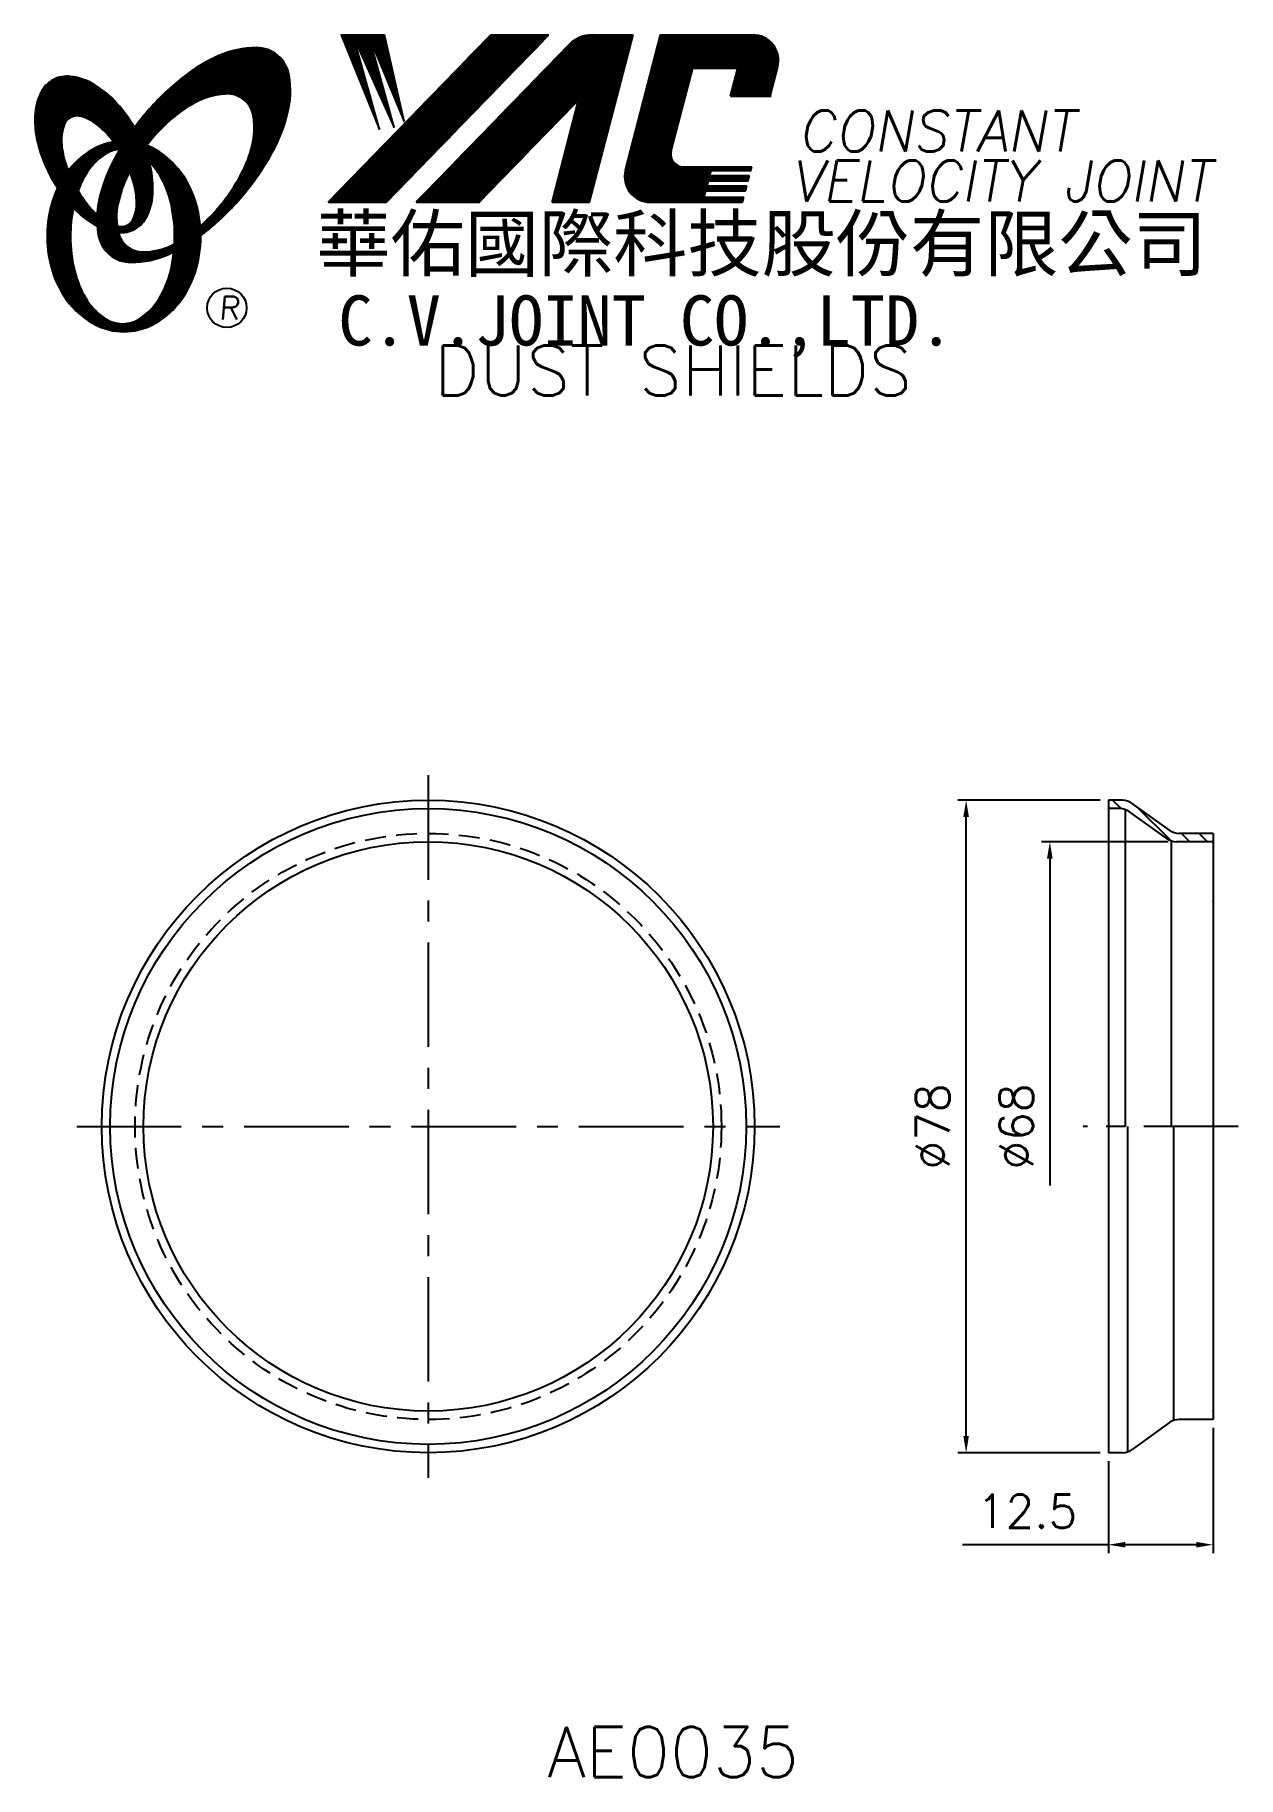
# Model space of a CAD drawing. Extents: x 525 to 669, y 286 to 494.
import ezdxf
from ezdxf.enums import TextEntityAlignment as Align

# ---------------------------------------------------------------- set-up
doc = ezdxf.new("R2010")
doc.units = 0
doc.header["$LTSCALE"] = 10
doc.header["$MEASUREMENT"] = 0
doc.linetypes.add('CENTER', pattern=[2, 1.25, -0.25, 0.25, -0.25])
doc.linetypes.add('HIDDEN', pattern=[0.375, 0.25, -0.125])
doc.layers.get('0').update_dxf_attribs({"linetype": 'CONTINUOUS'})
doc.layers.get('DEFPOINTS').update_dxf_attribs({"linetype": 'CONTINUOUS'})
doc.layers.add('4', color=7, linetype='CONTINUOUS')
doc.styles.add('CHINA', font='KAIU.TTF')
doc.styles.add('ITALICC', font='simplex.shx')
doc.dimstyles.new('STANDARD$0', dxfattribs={"dimtxt": 4, "dimasz": 2, "dimexe": 1, "dimexo": 1, "dimgap": 2, "dimtad": 1, "dimdec": 4, "dimzin": 10, "dimtxsty": 'ITALICC', "dimcen": 2, "dimclrd": 5, "dimclre": 5, "dimclrt": 18, "dimaunit": 1, "dimazin": 3, "dimtp": 0.1, "dimtfac": 0.7, "dimtdec": 4, "dimtmove": 0, "dimatfit": 3, "dimtolj": 1, "dimtzin": 10})
pattern_1 = [(45, (594.432505, 250.599538), (-0.00727476112, 0.00727476112), [])]
pattern_2 = [(45, (425.84196, 286.903947), (-0.00883883476, 0.00883883476), [])]

# ---------------------------------------------------------------- blocks, each defined once
blk = doc.blocks.new('*D4')
at = {"color": 5, "linetype": 'BYBLOCK'}
for p, q in [((660.29, 397.87), (645.15, 397.87)), ((646.15, 395.87), (646.15, 356.79))]:
    blk.add_line(p, q, dxfattribs=at)
blk.add_solid([(645.81, 395.87), (646.48, 395.87), (646.15, 397.87)], dxfattribs=at)
at = {"layer": 'DEFPOINTS', "color": 0, "linetype": 'BYBLOCK'}
for p in [(646.15, 397.87), (661.29, 397.87), (653.15, 329.81)]:
    blk.add_point(p, dxfattribs=at)
at = {"color": 18, "linetype": 'BYBLOCK', "insert": (642.15, 363.84), "char_height": 4, "attachment_point": 5, "rotation": 90, "style": 'ITALICC'}
blk.add_mtext('\\A1;∅68', dxfattribs=at)
blk = doc.blocks.new('*D5')
at = {"color": 5, "linetype": 'BYBLOCK'}
for p, q in [((652.15, 402.84), (635.15, 402.84)), ((636.15, 326.84), (636.15, 400.84)), ((652.15, 324.84), (635.15, 324.84))]:
    blk.add_line(p, q, dxfattribs=at)
for points in [[(635.81, 400.84), (636.48, 400.84), (636.15, 402.84)], [(635.81, 326.84), (636.48, 326.84), (636.15, 324.84)]]:
    blk.add_solid(points, dxfattribs=at)
at = {"layer": 'DEFPOINTS', "color": 0, "linetype": 'BYBLOCK'}
for p in [(636.15, 402.84), (653.15, 402.84), (653.15, 324.84)]:
    blk.add_point(p, dxfattribs=at)
at = {"color": 18, "linetype": 'BYBLOCK', "insert": (632.15, 363.84), "char_height": 4, "attachment_point": 5, "rotation": 90, "style": 'ITALICC'}
blk.add_mtext('\\A1;∅78', dxfattribs=at)
blk = doc.blocks.new('*D6')
at = {"color": 5, "linetype": 'BYBLOCK'}
for p, q in [((665.65, 327.81), (665.65, 312.84)), ((653.15, 323.84), (653.15, 312.84)), ((653.15, 313.84), (635.72, 313.84)), ((663.65, 313.84), (655.15, 313.84))]:
    blk.add_line(p, q, dxfattribs=at)
for points in [[(655.15, 314.17), (655.15, 313.51), (653.15, 313.84)], [(663.65, 314.17), (663.65, 313.51), (665.65, 313.84)]]:
    blk.add_solid(points, dxfattribs=at)
at = {"layer": 'DEFPOINTS', "color": 0, "linetype": 'BYBLOCK'}
for p in [(665.65, 328.81), (653.15, 324.84), (653.15, 313.84)]:
    blk.add_point(p, dxfattribs=at)
at = {"color": 18, "linetype": 'BYBLOCK', "insert": (643.43, 317.84), "char_height": 4, "attachment_point": 5, "style": 'ITALICC'}
blk.add_mtext('\\A1;12.5', dxfattribs=at)

msp = doc.modelspace()

# ---------------------------------------------------------------- hatches: boundary and pattern name
at = {"layer": '4', "linetype": 'CONTINUOUS'}
h = msp.add_hatch(dxfattribs=at)
h.set_pattern_fill('ANSI31', color=5, scale=0.1, style=0)
h.set_pattern_definition(pattern_2)
h.paths.add_polyline_path([(586.30067, 494.33493), (579.34336, 494.33493), (559.92675, 474.33117), (566.88406, 474.33117)])
h.paths.add_polyline_path([(589.84756, 486.56936), (586.66718, 474.33117), (591.14817, 474.33117), (596.3466, 494.33493), (591.44988, 494.33493, 0.202785967), (588.7158, 493.17851), (570.42167, 474.33117), (577.96858, 474.33117)])
h.paths.add_polyline_path([(603.47466, 490.33651), (608.86838, 490.33651), (607.99936, 486.9925), (612.71618, 486.9925), (613.6329, 490.52006, 0.490800957), (610.6827, 494.33493), (599.64839, 494.33493), (595.44133, 478.14604, 0.490800957), (598.39153, 474.33117), (609.42585, 474.33117), (609.58029, 474.92548), (604.86347, 474.92548), (605.05684, 475.66957), (609.77366, 475.66957), (609.93222, 476.2797), (605.2154, 476.2797), (605.37664, 476.90017), (610.09346, 476.90017), (610.24964, 477.50116), (605.53282, 477.50116), (605.68962, 478.10454), (610.40645, 478.10454), (610.52318, 478.55374), (602.38343, 478.55374, -0.490800957), (600.90833, 480.46117)])
h = msp.add_hatch(dxfattribs=at)
h.set_pattern_fill('ANSI31', color=1, scale=0.1, style=0)
h.set_pattern_definition(pattern_2)
h.paths.add_polyline_path([(566.65873, 494.33493), (561.4814, 494.33493), (566.05216, 483.03119), (562.98623, 493.98917), (567.82097, 483.26685), (564.87296, 493.98917), (569.00017, 483.97382)])
h = msp.add_hatch(dxfattribs=at)
h.set_pattern_fill('ANSI31', color=5, scale=0.082305, style=0)
h.set_pattern_definition([(45, (425.84196, 286.903947), (-0.00727476112, 0.00727476112), [])])
h.paths.add_polyline_path([(547.87743, 487.27245, -0.172879177), (549.81891, 486.61389, -0.172879177), (550.9062, 484.87583, -0.104527385), (550.93398, 481.54764, -0.065680101), (549.76444, 478.14569, -0.051823203), (547.32403, 474.3033, -0.044272532), (544.64906, 471.47696, -0.020203161), (544.70264, 470.33904, 0.006517006), (545.10719, 470.65112, 0.049863361), (549.66062, 475.06418, 0.049863361), (553.25025, 480.29135, 0.063682799), (555.0713, 484.91869, 0.103597411), (555.2606, 489.50267, 0.177892575), (553.91199, 491.87294, 0.177892575), (551.3496, 492.80627, 0.103597411), (546.8618, 491.85322, 0.063682799), (542.60405, 489.28415, 0.049863361), (538.05063, 484.87109, 0.016070017), (536.77993, 483.26478, -0.007061632), (537.02721, 482.82774, -0.031648676), (537.9798, 480.79117, -0.008069351), (538.41171, 481.35548, -0.051823203), (541.59008, 484.61393, -0.065680101), (544.63201, 486.53429, -0.104527385)])
h.paths.add_polyline_path([(534.80176, 474.11113, -0.065680101), (535.97129, 477.51309, -0.006063428), (536.21523, 477.9881, 0.027613469), (535.4884, 479.57617, 0.017011252), (534.95498, 480.51115, 0.007829282), (534.46099, 479.64392, 0.063682799), (532.63995, 475.01658, 0.103597411), (532.45065, 470.4326, 0.177892575), (533.79926, 468.06233, 0.177892575), (536.36165, 467.129, 0.103597411), (540.84945, 468.08205, 0.008811776), (541.47641, 468.37212, 0.013922709), (541.55374, 469.34193, -0.009086703), (541.10373, 469.12449, -0.104527385), (537.85831, 468.38632, -0.172879177), (535.91683, 469.04489, -0.172879177), (534.82954, 470.78294, -0.104527385)])
h = msp.add_hatch(dxfattribs=at)
h.set_pattern_fill('ANSI31', color=3, scale=0.082305, style=0)
h.set_pattern_definition(pattern_1)
h.paths.add_polyline_path([(532.08093, 488.32329, 0.106488277), (529.13905, 489.36186, 0.158297415), (527.04885, 488.96682, 0.158297415), (525.58952, 487.41913, 0.106488277), (524.8787, 484.38136, 0.071723199), (525.29675, 481.0684, 0.058080454), (526.84173, 477.25302, 0.058080454), (529.22278, 473.89523, 0.071723199), (531.78802, 471.75747, 0.020895977), (532.32821, 471.45548, -0.030777155), (532.3123, 472.8317, -0.042059526), (531.21594, 473.99446, -0.04691039), (529.59678, 476.47561, -0.04691039), (528.4685, 479.2151, -0.060581117), (528.0664, 481.47717, -0.10187153), (528.37802, 483.56537, -0.185892489), (529.15811, 484.45701, -0.185892489), (530.33475, 484.59513, -0.10187153), (532.2324, 483.66959, -0.060581117), (533.86923, 482.05732, -0.04691039), (535.4884, 479.57617, -0.04691039), (536.61668, 476.83669, -0.060581117), (537.01878, 474.57462, -0.10187153), (536.70716, 472.48642, -0.185892489), (535.92707, 471.59478, -0.185892489), (534.75043, 471.45666, -0.002013383), (534.70963, 471.46728, 0.021593804), (534.82954, 470.78294, 0.006477741), (534.84754, 470.70591, 0.14950097), (536.8201, 471.11394, 0.158297415), (538.27943, 472.66163, 0.106488277), (538.99024, 475.6994, 0.071723199), (538.5722, 479.01236, 0.058080454), (537.02721, 482.82774, 0.058080454), (534.64617, 486.18554, 0.071723199)])
h = msp.add_hatch(dxfattribs=at)
h.set_pattern_fill('ANSI31', color=1, scale=0.082305, style=0)
h.set_pattern_definition(pattern_1)
h.paths.add_polyline_path([(533.17455, 479.99984, -0.120168026), (534.86634, 480.65323, 0.016865385), (534.26658, 481.53597, 0.076648372), (532.11036, 480.81705, 0.104809576), (529.0259, 478.30395, 0.005838257), (528.85896, 478.09175, 0.028089978), (529.59678, 476.47561, 0.014237292), (530.03891, 475.69057, -0.045767751), (530.96409, 477.62741, -0.106890197)])
h.paths.add_polyline_path([(529.14318, 470.24522, -0.048711043), (529.47329, 473.62556, -0.007865741), (529.22278, 473.89523, -0.037695478), (527.58691, 476.01399, 0.03042545), (527.06158, 474.71001, 0.080710289), (526.33614, 470.24522, 0.080710289), (527.06158, 465.78043, 0.089265679), (529.0259, 462.18649, 0.104809576), (532.11036, 459.67339, 0.11926607), (535.51955, 458.84845, 0.11926607), (538.92874, 459.67339, 0.104809576), (542.0132, 462.18649, 0.089265679), (543.97752, 465.78043, 0.080710289), (544.70295, 470.24522, 0.080710289), (543.97752, 474.71001, 0.089265679), (542.0132, 478.30395, 0.104809576), (538.92874, 480.81705, 0.025513357), (538.23551, 481.1298, 0.004818181), (537.9798, 480.79117, -0.023722145), (538.52102, 479.19442, -0.065307489), (539.7562, 477.62741, -0.073950765), (541.06865, 474.42968, -0.060532391), (541.5771, 470.24522, -0.060532391), (541.06865, 466.06076, -0.073950765), (539.7562, 462.86303, -0.106890197), (537.54574, 460.4906, -0.153118262), (535.36014, 459.80522, -0.153118262), (533.17455, 460.4906, -0.106890197), (530.96409, 462.86303, -0.073950765), (529.65164, 466.06076, -0.060532391)])
h = msp.add_hatch(dxfattribs=at)
h.set_pattern_fill('ANSI31', color=5, scale=12, angle=90, style=0)
h.set_pattern_definition([(135, (442.3387, 285.3475), (-1.06066, -1.06066), [])])
h.paths.add_polyline_path([(655.99452, 402.46251, 0.157590333), (654.82397, 402.84084), (653.14718, 402.84084), (653.14718, 401.84084), (654.50076, 401.84084, -0.157590333), (655.67131, 401.46251), (660.12304, 398.24917, 0.157590333), (661.29359, 397.87084), (665.64718, 397.87084), (665.64718, 398.87084), (661.6168, 398.87084, -0.157590333), (660.44625, 399.24917)])

# ---------------------------------------------------------------- linework, layer by layer
at = {"layer": '4', "color": 5, "linetype": 'CONTINUOUS'}
for p, q in [((559.92675, 474.33117), (579.34336, 494.33493)), ((566.88406, 474.33117), (586.30067, 494.33493)), ((579.34336, 494.33493), (586.30067, 494.33493)), ((591.14817, 474.33117), (596.3466, 494.33493)), ((591.44988, 494.33493), (596.3466, 494.33493)), ((595.44133, 478.14604), (599.64839, 494.33493)), ((599.64839, 494.33493), (610.6827, 494.33493)), ((570.42167, 474.33117), (588.7158, 493.17851)), ((600.90833, 480.46117), (603.47466, 490.33651)), ((603.47466, 490.33651), (608.86838, 490.33651)), ((607.99936, 486.9925), (608.86838, 490.33651)), ((612.71618, 486.9925), (613.6329, 490.52006)), ((577.96858, 474.33117), (589.84756, 486.56936)), ((586.66718, 474.33117), (589.84756, 486.56936)), ((607.99936, 486.9925), (612.86661, 486.9925)), ((602.38343, 478.55374), (610.52318, 478.55374)), ((605.53282, 477.50116), (605.68962, 478.10454)), ((605.53282, 477.50116), (610.24964, 477.50116)), ((605.68962, 478.10454), (610.40645, 478.10454)), ((610.09346, 476.90017), (610.24964, 477.50116)), ((610.40645, 478.10454), (610.52318, 478.55374)), ((604.86347, 474.92548), (605.05684, 475.66957)), ((604.86347, 474.92548), (609.58029, 474.92548)), ((605.05684, 475.66957), (609.77366, 475.66957)), ((605.2154, 476.2797), (605.37664, 476.90017)), ((605.2154, 476.2797), (609.93222, 476.2797)), ((605.37664, 476.90017), (610.09346, 476.90017)), ((609.42585, 474.33117), (609.58029, 474.92548)), ((609.77366, 475.66957), (609.93222, 476.2797)), ((559.92675, 474.33117), (566.88406, 474.33117)), ((570.42167, 474.33117), (577.96858, 474.33117)), ((586.66718, 474.33117), (591.14817, 474.33117)), ((598.39153, 474.33117), (609.42585, 474.33117))]:
    msp.add_line(p, q, dxfattribs=at)
at = {"layer": '4', "color": 1, "linetype": 'CONTINUOUS'}
for p, q in [((561.4814, 494.33493), (566.05216, 483.03119)), ((561.4814, 494.33493), (566.65873, 494.33493)), ((562.98623, 493.98917), (567.82097, 483.26685)), ((566.05216, 483.03119), (562.98623, 493.98917)), ((564.87296, 493.98917), (569.00017, 483.97382)), ((567.82097, 483.26685), (564.87296, 493.98917)), ((569.00017, 483.97382), (566.65873, 494.33493))]:
    msp.add_line(p, q, dxfattribs=at)
at = {"layer": '4', "color": 5, "linetype": 'CENTER'}
for p, q in [((571.87687, 405.84084), (571.87687, 321.84084)), ((529.87687, 363.84084), (613.87687, 363.84084))]:
    msp.add_line(p, q, dxfattribs=at)
at = {"layer": '4', "color": 7, "linetype": 'CONTINUOUS'}
for p, q in [((653.14718, 402.84084), (653.14718, 324.84084)), ((654.82397, 402.84084), (653.14718, 402.84084)), ((660.44625, 399.24917), (655.99452, 402.46251)), ((654.50076, 401.84084), (653.14718, 401.84084)), ((655.14718, 401.73349), (655.14718, 363.84084)), ((660.12304, 398.24917), (655.67131, 401.46251)), ((660.64718, 397.97818), (660.64718, 363.84084)), ((665.64718, 397.87084), (661.29359, 397.87084)), ((665.64718, 398.87084), (661.6168, 398.87084)), ((665.64718, 398.87084), (665.64718, 328.81084)), ((655.47039, 324.94818), (655.47039, 363.84084)), ((660.97039, 328.70349), (660.97039, 363.84084)), ((660.44625, 328.43251), (655.99452, 325.21917)), ((665.64718, 328.81084), (661.6168, 328.81084)), ((654.82397, 324.84084), (653.14718, 324.84084))]:
    msp.add_line(p, q, dxfattribs=at)
at = {"layer": '4', "color": 5, "linetype": 'CENTER', "ltscale": 0.9}
msp.add_line((668.64718, 363.84084), (650.14718, 363.84084), dxfattribs=at)
at = {"layer": '4', "color": 5, "linetype": 'CONTINUOUS'}
for points in [[(544.70264, 470.33904, 0.006517006), (545.10719, 470.65112, 0.049863361), (549.66062, 475.06418, 0.049863361), (553.25025, 480.29135, 0.063682799), (555.0713, 484.91869, 0.103597411), (555.2606, 489.50267, 0.177892575), (553.91199, 491.87294, 0.177892575), (551.3496, 492.80627, 0.103597411), (546.8618, 491.85322, 0.063682799), (542.60405, 489.28415, 0.049863361), (538.05063, 484.87109, 0.016070017), (536.77993, 483.26478)], [(544.64906, 471.47696, 0.044272532), (547.32403, 474.3033, 0.051823203), (549.76444, 478.14569, 0.065680101), (550.93398, 481.54764, 0.104527385), (550.9062, 484.87583, 0.172879177), (549.81891, 486.61389, 0.172879177), (547.87743, 487.27245, 0.104527385), (544.63201, 486.53429, 0.065680101), (541.59008, 484.61393, 0.051823203), (538.41171, 481.35548, 0.008069351), (537.9798, 480.79117)], [(534.95498, 480.51115, 0.007829282), (534.46099, 479.64392, 0.063682799), (532.63995, 475.01658, 0.103597411), (532.45065, 470.4326, 0.177892575), (533.79926, 468.06233, 0.177892575), (536.36165, 467.129, 0.103597411), (540.84945, 468.08205, 0.008811776), (541.47641, 468.37212, 0.008811776)], [(536.21523, 477.9881, 0.006063428), (535.97129, 477.51309, 0.065680101), (534.80176, 474.11113, 0.104527385), (534.82954, 470.78294, 0.172879177), (535.91683, 469.04489, 0.172879177), (537.85831, 468.38632, 0.104527385), (541.10373, 469.12449, 0.009086703), (541.55374, 469.34193, 0.009086703)]]:
    msp.add_lwpolyline(points, format="xyb", dxfattribs=at)
at = {"layer": '4', "color": 3, "linetype": 'CONTINUOUS'}
for points in [[(534.84754, 470.70591, 0.14950097), (536.8201, 471.11394, 0.158297415), (538.27943, 472.66163, 0.106488277), (538.99024, 475.6994, 0.071723199), (538.5722, 479.01236, 0.058080454), (537.02721, 482.82774, 0.058080454), (534.64617, 486.18554, 0.071723199), (532.08093, 488.32329, 0.106488277), (529.13905, 489.36186, 0.158297415), (527.04885, 488.96682, 0.158297415), (525.58952, 487.41913, 0.106488277), (524.8787, 484.38136, 0.071723199), (525.29675, 481.0684, 0.058080454), (526.84173, 477.25302, 0.058080454), (529.22278, 473.89523, 0.071723199), (531.78802, 471.75747, 0.020895977), (532.32821, 471.45548, 0.020895977)], [(534.70963, 471.46728, 0.002013383), (534.75043, 471.45666, 0.185892489), (535.92707, 471.59478, 0.185892489), (536.70716, 472.48642, 0.10187153), (537.01878, 474.57462, 0.060581117), (536.61668, 476.83669, 0.04691039), (535.4884, 479.57617, 0.04691039), (533.86923, 482.05732, 0.060581117), (532.2324, 483.66959, 0.10187153), (530.33475, 484.59513, 0.185892489), (529.15811, 484.45701, 0.185892489), (528.37802, 483.56537, 0.10187153), (528.0664, 481.47717, 0.060581117), (528.4685, 479.2151, 0.04691039), (529.59678, 476.47561, 0.04691039), (531.21594, 473.99446, 0.042059526), (532.3123, 472.8317, 0.042059526)]]:
    msp.add_lwpolyline(points, format="xyb", dxfattribs=at)
at = {"layer": '4', "color": 1, "linetype": 'CONTINUOUS'}
for points in [[(527.58691, 476.01399, 0.03042545), (527.06158, 474.71001, 0.080710289), (526.33614, 470.24522, 0.080710289), (527.06158, 465.78043, 0.089265679), (529.0259, 462.18649, 0.104809576), (532.11036, 459.67339, 0.11926607), (535.51955, 458.84845, 0.11926607), (538.92874, 459.67339, 0.104809576), (542.0132, 462.18649, 0.089265679), (543.97752, 465.78043, 0.080710289), (544.70295, 470.24522, 0.080710289), (543.97752, 474.71001, 0.089265679), (542.0132, 478.30395, 0.104809576), (538.92874, 480.81705, 0.025513357), (538.23551, 481.1298, 0.025513357)], [(534.26658, 481.53597, 0.076648372), (532.11036, 480.81705, 0.104809576), (529.0259, 478.30395, 0.005838257), (528.85896, 478.09175, 0.005838257)], [(529.47329, 473.62556, 0.048711043), (529.14318, 470.24522, 0.060532391), (529.65164, 466.06076, 0.073950765), (530.96409, 462.86303, 0.106890197), (533.17455, 460.4906, 0.153118262), (535.36014, 459.80522, 0.153118262), (537.54574, 460.4906, 0.106890197), (539.7562, 462.86303, 0.073950765), (541.06865, 466.06076, 0.060532391), (541.5771, 470.24522, 0.060532391), (541.06865, 474.42968, 0.073950765), (539.7562, 477.62741, 0.065307489), (538.52102, 479.19442)], [(534.86634, 480.65323, 0.120168026), (533.17455, 479.99984, 0.106890197), (530.96409, 477.62741, 0.045767751), (530.03891, 475.69057, 0.045767751)]]:
    msp.add_lwpolyline(points, format="xyb", dxfattribs=at)
at = {"layer": '4', "color": 5, "linetype": 'CONTINUOUS'}
msp.add_circle((547.82379, 461.6995), 2.35282, dxfattribs=at)
at = {"layer": '4', "color": 7, "linetype": 'CONTINUOUS'}
for radius in [39, 38, 34.03]:
    msp.add_circle((571.87687, 363.84084), radius, dxfattribs=at)
at = {"layer": '4', "color": 5, "linetype": 'HIDDEN'}
msp.add_circle((571.87687, 363.84084), 35.03, dxfattribs=at)
at = {"layer": '4', "color": 5, "linetype": 'CONTINUOUS'}
for centre, radius, start, end in [((591.44988, 490.52469), 3.81024, 90, 135.8533387), ((610.6827, 491.28674), 3.04819, 345.4326059, 90), ((602.38343, 480.07783), 1.5241, 165.4326059, 270), ((598.39153, 477.37936), 3.04819, 165.4326059, 270)]:
    msp.add_arc(centre, radius, start, end, dxfattribs=at)
at = {"layer": '4', "color": 7, "linetype": 'CONTINUOUS'}
for centre, start, end in [((654.82397, 400.84084), 54.177564, 90), ((654.50076, 399.84084), 54.177564, 90), ((661.29359, 399.87084), 234.177564, 270), ((661.6168, 400.87084), 234.177564, 270), ((661.6168, 326.81084), 90, 125.822436), ((654.82397, 326.84084), 270, 305.822436)]:
    msp.add_arc(centre, 2, start, end, dxfattribs=at)
for p in [(665.64718, 390.78084), (665.64718, 390.78084), (665.64718, 329.81084), (665.64718, 329.81084)]:
    msp.add_point(p, dxfattribs=at)

# ---------------------------------------------------------------- texts
at = {"layer": '4', "color": 5, "linetype": 'CONTINUOUS', "style": 'ITALICC'}
for s, height, oblique, p in [('CONSTANT', 4.9, 10, (616.07556, 480.40164)), ('VELOCITY JOINT', 4.9, 10, (615.19734, 474.40625)), ('R', 2.75625, 5, (546.8651, 460.2899))]:
    msp.add_text(s, height=height, dxfattribs=dict(at, oblique=oblique)).set_placement(p)
at = {"layer": '4', "color": 7, "linetype": 'CONTINUOUS', "style": 'CHINA'}
for s, height, p in [('華佑國際科技股份有限公司', 6.5, (558.51339, 466.14132)), ('C.V.JOINT CO.,LTD.', 6, (561.14203, 457.1951))]:
    msp.add_text(s, height=height, dxfattribs=at).set_placement(p)
at = {"layer": '4', "color": 18, "linetype": 'CONTINUOUS', "style": 'ITALICC'}
for s, p in [('DUST SHIELDS', (601.14475, 451.20228)), ('AE0035', (601.14475, 286.05489))]:
    msp.add_text(s, height=6, dxfattribs=at).set_placement(p, align=Align.CENTER)

# ---------------------------------------------------------------- dimensions: what is measured, and where the dimension line sits
at = {"layer": '4', "color": 7, "linetype": 'CONTINUOUS'}
dim = msp.add_linear_dim(base=(636.1472, 402.84084), p1=(653.14718, 324.84084), p2=(653.14718, 402.84084), angle=90, text='%%c78', dimstyle='STANDARD$0', dxfattribs=at)
dim.commit()
dim.dimension.update_dxf_attribs({"geometry": '*D5', "text_midpoint": (632.1472, 363.84084)})
dim = msp.add_linear_dim(base=(646.14714, 397.87084), p1=(653.14718, 329.81084), p2=(661.29359, 397.87084), angle=90, text='%%c68', dimstyle='STANDARD$0', override={"dimcen": -2, "dimse1": 1, "dimsd1": 1}, dxfattribs=at)
dim.commit()
dim.dimension.update_dxf_attribs({"geometry": '*D4', "text_midpoint": (642.14714, 363.84084)})
dim = msp.add_linear_dim(base=(653.14718, 313.84081), p1=(665.64718, 328.81084), p2=(653.14718, 324.84084), text='12.5', dimstyle='STANDARD$0', dxfattribs=at)
dim.commit()
dim.dimension.update_dxf_attribs({"geometry": '*D6', "text_midpoint": (643.43289, 317.84081)})

doc.saveas('drawing.dxf')
